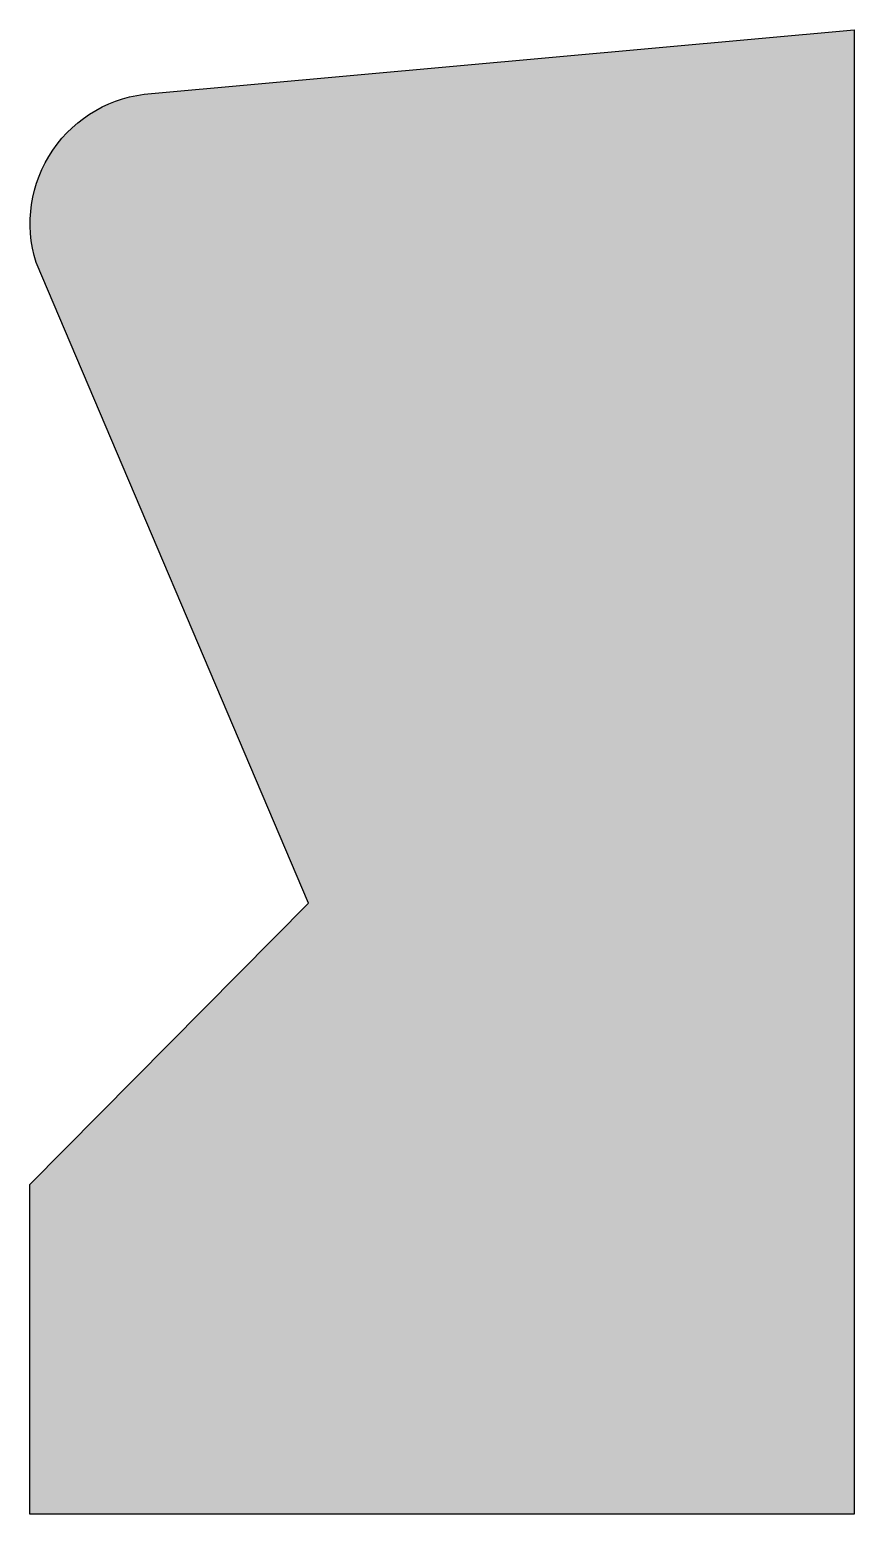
# Model space of a CAD drawing. Header units: metres. Extents: x -0.2 to 0, y -0.36 to 0.
import ezdxf

# ---------------------------------------------------------------- set-up
doc = ezdxf.new("R2010")
doc.units = ezdxf.units.M

msp = doc.modelspace()

# ---------------------------------------------------------------- hatches: boundary and pattern name
h = msp.add_hatch(color=254)
h.dxf.hatch_style = 1
h.paths.add_polyline_path([(-0.13234, -0.21178), (-0.2, -0.28), (-0.2, -0.36), (0, -0.36), (0, 0), (-0.17172, -0.01557, 0.534249), (-0.19597, -0.06229)])

# ---------------------------------------------------------------- linework, layer by layer
at = {"flags": 128}
msp.add_lwpolyline([(0, -0.36), (-0.2, -0.36), (-0.2, -0.28), (-0.13234, -0.21178), (-0.19845, -0.05647, -0.48393), (-0.17045, -0.01546), (0, 0)], format="xyb", close=True, dxfattribs=at)

doc.saveas('drawing.dxf')
